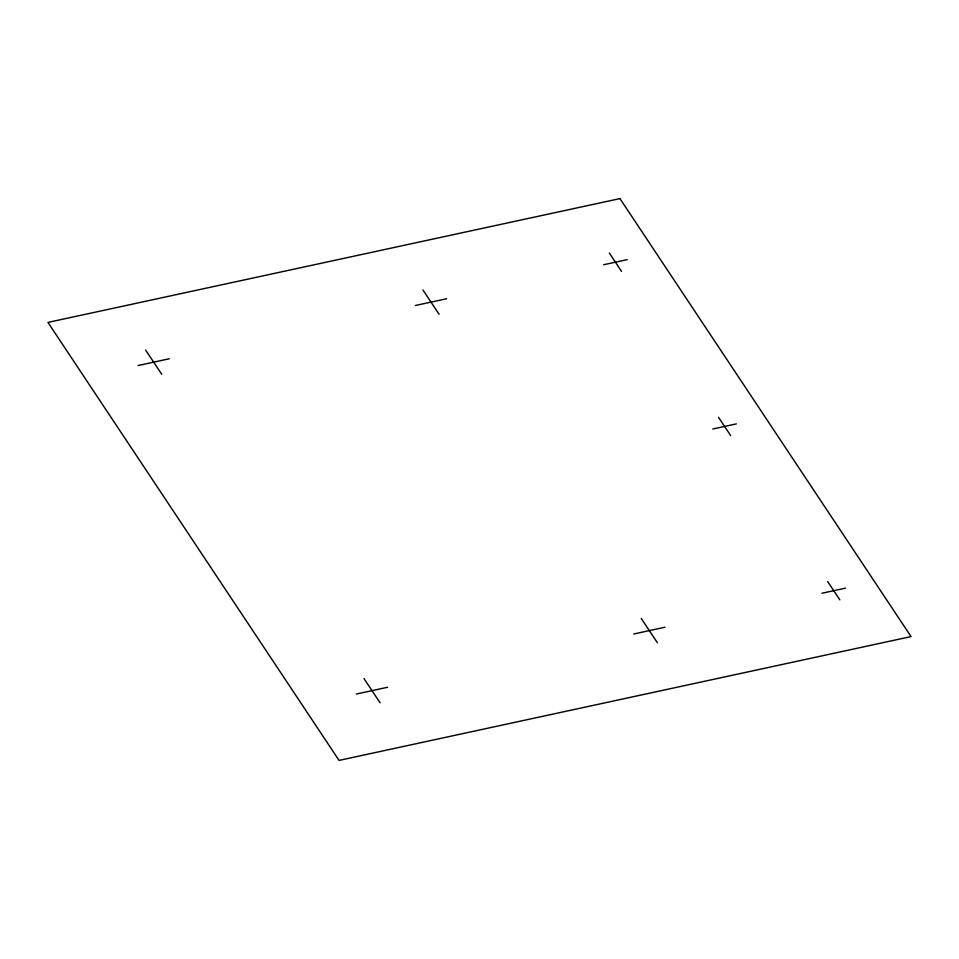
<?xml version="1.0" encoding="UTF-8"?>
<svg xmlns="http://www.w3.org/2000/svg" width="959" height="959" viewBox="0 0 959 959"><rect width="100%" height="100%" fill="white"/><g stroke="black" fill="none" stroke-linecap="round" stroke-linejoin="round"><path stroke-width="1.44" d="M138.072 365.535L169.275 358.774M415.403 305.501L446.606 298.74M603.643 264.744L627.21 259.649M712.801 428.997L736.38 423.89M356.4 694.028L387.604 687.267M633.731 633.995L664.935 627.234M821.971 593.237L845.538 588.143M609.337 253.032L621.516 271.361M718.495 417.285L730.686 435.614M827.665 581.526L839.844 599.854M422.943 289.99L439.066 314.252M641.271 618.483L657.394 642.746M145.612 350.023L161.735 374.286M363.941 678.516L380.064 702.779M619.946 198.597L47.95 322.416L339.054 760.403L911.05 636.584L619.946 198.597"/></g></svg>
